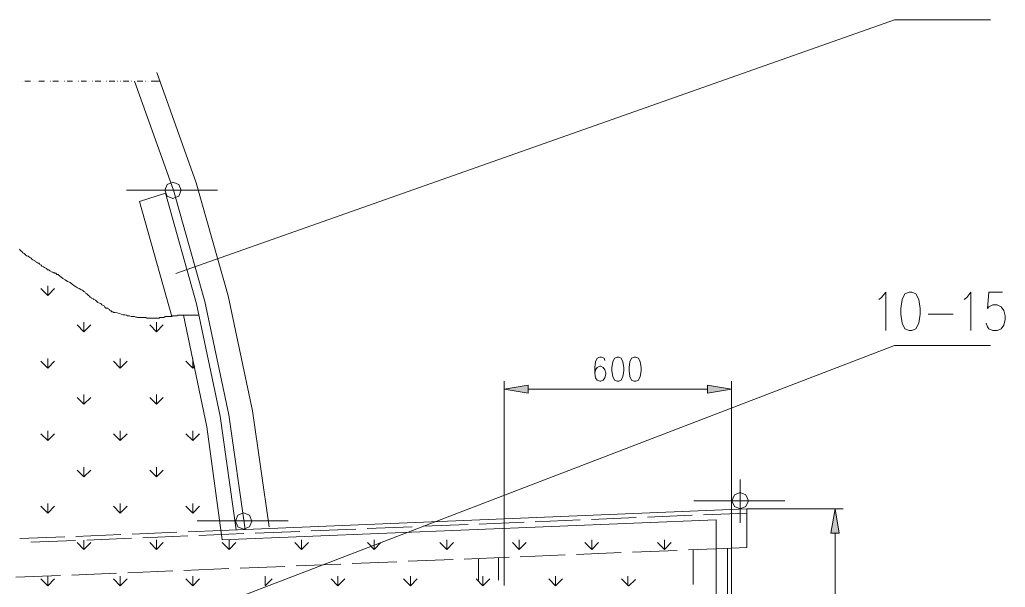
# Model space of a CAD drawing. Header units: millimetres. Extents: x 0 to 829, y 0 to 586.
# Drawn here: x 443 to 544, y 105.2 to 163.3 of the extents above; entities that cross this region are included whole.
import ezdxf

# ---------------------------------------------------------------- set-up
doc = ezdxf.new("R2010")
doc.units = ezdxf.units.MM

msp = doc.modelspace()

# ---------------------------------------------------------------- hatches: boundary and pattern name
h = msp.add_hatch(color=0)
h.dxf.hatch_style = 2
h.paths.add_polyline_path([(495.074222, 125.885222), (492.608306, 125.472472), (495.074222, 125.06325)])
h = msp.add_hatch(color=0)
h.dxf.hatch_style = 2
h.paths.add_polyline_path([(513.450417, 125.885222), (515.916333, 125.472472), (513.450417, 125.06325)])
h = msp.add_hatch(color=0)
h.dxf.hatch_style = 2
h.paths.add_polyline_path([(526.108083, 110.729889), (526.520833, 113.195806), (526.930056, 110.729889)])

# ---------------------------------------------------------------- linework, layer by layer
at = {"color": 0, "lineweight": 0}
for points in [[(532.602722, 163.343167), (458.963889, 137.336389)], [(542.459333, 163.343167), (532.602722, 163.343167)], [(468.517111, 111.361361), (466.823778, 123.271139), (464.333167, 135.039806), (461.055861, 146.614444), (457.005972, 157.945667)], [(443.201778, 157.0355), (443.219417, 157.0355)], [(444.066083, 157.0355), (443.491056, 157.0355)], [(444.355361, 157.0355), (444.373, 157.0355)], [(444.641111, 157.0355), (444.65875, 157.0355)], [(445.505417, 157.0355), (444.930389, 157.0355)], [(445.791167, 157.0355), (445.808806, 157.0355)], [(446.080444, 157.0355), (446.098083, 157.0355)], [(446.941222, 157.0355), (446.366194, 157.0355)], [(447.2305, 157.0355), (447.248139, 157.0355)], [(447.51625, 157.0355), (447.533889, 157.0355)], [(448.380556, 157.0355), (447.805528, 157.0355)], [(448.666306, 157.0355), (448.683944, 157.0355)], [(448.955583, 157.0355), (448.973222, 157.0355)], [(449.816361, 157.0355), (449.241333, 157.0355)], [(450.105639, 157.0355), (450.123278, 157.0355)], [(450.391389, 157.0355), (450.409028, 157.0355)], [(451.255694, 157.0355), (450.680667, 157.0355)], [(451.541444, 157.0355), (451.559083, 157.0355)], [(451.830722, 157.0355), (451.848361, 157.0355)], [(452.6915, 157.0355), (452.116472, 157.0355)], [(452.980778, 157.0355), (452.998417, 157.0355)], [(453.266528, 157.0355), (453.284167, 157.0355)], [(454.130833, 157.0355), (453.555806, 157.0355)], [(454.416583, 157.0355), (454.434222, 157.0355)], [(454.705861, 157.0355), (454.7235, 157.0355)], [(466.065306, 111.096778), (464.396667, 122.84075), (461.941333, 134.450667), (458.706361, 145.866556), (454.712917, 157.0355)], [(455.570167, 157.0355), (454.991611, 157.0355)], [(455.855917, 157.0355), (455.873556, 157.0355)], [(456.145194, 157.0355), (456.162833, 157.0355)], [(457.362278, 157.0355), (456.430944, 157.0355)], [(453.908583, 145.863028), (463.221917, 145.863028)], [(457.884389, 145.549056), (455.245611, 144.698861)], [(465.148083, 111.057972), (463.497083, 122.706694), (461.0735, 134.221361), (457.884389, 145.549056)], [(458.5335, 132.926667), (455.245611, 144.698861)], [(442.930139, 139.812889), (443.050083, 139.692944)], [(443.050083, 139.692944), (443.170028, 139.573)], [(443.170028, 139.573), (443.289972, 139.453056)], [(443.289972, 139.453056), (443.409917, 139.393083)], [(443.409917, 139.393083), (443.649806, 139.153194)], [(443.649806, 139.153194), (443.829722, 139.093222)], [(443.829722, 139.093222), (444.009639, 138.973278)], [(444.009639, 138.973278), (444.129583, 138.913306)], [(444.129583, 138.913306), (444.189556, 138.793361)], [(444.189556, 138.793361), (444.3095, 138.736917)], [(444.3095, 138.736917), (444.489417, 138.616972)], [(444.489417, 138.616972), (444.549389, 138.557)], [(444.549389, 138.557), (444.669333, 138.497028)], [(444.669333, 138.497028), (444.789278, 138.437056)], [(444.789278, 138.437056), (444.84925, 138.377083)], [(444.84925, 138.377083), (444.909222, 138.377083)], [(444.909222, 138.377083), (444.969194, 138.317111)], [(444.969194, 138.317111), (445.029167, 138.257139)], [(445.029167, 138.257139), (445.149111, 138.197167)], [(445.149111, 138.197167), (445.209083, 138.077222)], [(445.209083, 138.077222), (445.389, 138.01725)], [(445.389, 138.01725), (445.508944, 137.957278)], [(445.508944, 137.957278), (445.688861, 137.837333)], [(445.688861, 137.837333), (445.808806, 137.717389)], [(445.808806, 137.717389), (445.92875, 137.717389)], [(445.92875, 137.717389), (446.048694, 137.597444)], [(446.048694, 137.597444), (446.285056, 137.4775)], [(446.285056, 137.4775), (446.345028, 137.4775)], [(446.345028, 137.4775), (446.464972, 137.417528)], [(446.464972, 137.417528), (446.524944, 137.357556)], [(446.524944, 137.357556), (446.644889, 137.357556)], [(446.644889, 137.357556), (446.764833, 137.237611)], [(446.764833, 137.237611), (446.884778, 137.237611)], [(446.884778, 137.237611), (446.94475, 137.177639)], [(446.94475, 137.177639), (447.064694, 137.057694)], [(447.064694, 137.057694), (447.184639, 136.997722)], [(447.184639, 136.997722), (447.364556, 136.817806)], [(447.364556, 136.817806), (447.604444, 136.697861)], [(447.604444, 136.697861), (447.844333, 136.517944)], [(447.844333, 136.517944), (448.144194, 136.398)], [(448.144194, 136.398), (448.324111, 136.221611)], [(445.822917, 135.078611), (445.124417, 135.777111)], [(445.822917, 135.078611), (445.822917, 136.066389)], [(445.822917, 135.078611), (446.517889, 135.777111)], [(448.324111, 136.221611), (448.504028, 136.101667)], [(448.504028, 136.101667), (448.683944, 135.981722)], [(448.683944, 135.981722), (448.863861, 135.861778)], [(448.863861, 135.861778), (449.043778, 135.801806)], [(449.043778, 135.801806), (449.223694, 135.681861)], [(449.223694, 135.681861), (449.343639, 135.621889)], [(449.343639, 135.621889), (449.463583, 135.561917)], [(449.463583, 135.561917), (449.523556, 135.501944)], [(449.523556, 135.501944), (449.583528, 135.441972)], [(449.583528, 135.441972), (449.6435, 135.441972)], [(449.6435, 135.441972), (449.703472, 135.322028)], [(531.015222, 134.665861), (531.293917, 134.856361), (531.71725, 135.417278), (531.71725, 131.473222)], [(539.746472, 134.665861), (540.028694, 134.856361), (540.452028, 135.417278), (540.452028, 131.473222)], [(543.690528, 135.417278), (542.282944, 135.417278), (542.141833, 133.727472), (542.282944, 133.914444), (542.70275, 134.104944), (543.126083, 134.104944), (543.549417, 133.914444), (543.831639, 133.5405), (543.97275, 132.976056), (543.97275, 132.602111), (543.831639, 132.037667), (543.549417, 131.663722), (543.126083, 131.473222), (542.70275, 131.473222), (542.282944, 131.663722), (542.141833, 131.850694), (542.000722, 132.224639)], [(449.703472, 135.322028), (449.823417, 135.262056)], [(449.823417, 135.262056), (449.943361, 135.142111)], [(449.943361, 135.142111), (450.003333, 135.082139)], [(450.003333, 135.082139), (450.123278, 135.022167)], [(450.123278, 135.022167), (450.18325, 134.902222)], [(450.18325, 134.902222), (450.303194, 134.84225)], [(450.303194, 134.84225), (450.363167, 134.782278)], [(450.363167, 134.782278), (450.483111, 134.722306)], [(450.483111, 134.722306), (450.539556, 134.662333)], [(450.539556, 134.662333), (450.719472, 134.602361)], [(450.719472, 134.602361), (450.839417, 134.482417)], [(450.839417, 134.482417), (450.959361, 134.362472)], [(450.959361, 134.362472), (451.139278, 134.3025)], [(451.139278, 134.3025), (451.259222, 134.242528)], [(451.259222, 134.242528), (451.379167, 134.122583)], [(451.379167, 134.122583), (451.499111, 134.062611)], [(451.499111, 134.062611), (451.619056, 134.002639)], [(451.619056, 134.002639), (451.679028, 133.886222)], [(451.679028, 133.886222), (451.798972, 133.766278)], [(451.798972, 133.766278), (451.978889, 133.766278)], [(451.978889, 133.766278), (452.038861, 133.706306)], [(452.038861, 133.706306), (452.158806, 133.646333)], [(452.158806, 133.646333), (452.158806, 133.586361)], [(452.158806, 133.586361), (452.338722, 133.526389)], [(452.338722, 133.526389), (452.338722, 133.466417)], [(452.338722, 133.466417), (452.398694, 133.406444)], [(452.398694, 133.406444), (452.518639, 133.406444)], [(452.518639, 133.406444), (452.578611, 133.346472)], [(452.578611, 133.346472), (452.698556, 133.346472)], [(452.698556, 133.346472), (452.938444, 133.2865)], [(449.541194, 131.360333), (449.541194, 132.348111)], [(452.938444, 133.2865), (453.178333, 133.226528)], [(453.178333, 133.226528), (453.35825, 133.166556)], [(453.35825, 133.166556), (453.538167, 133.106583)], [(453.538167, 133.106583), (453.718083, 133.106583)], [(453.718083, 133.106583), (453.898, 133.046611)], [(453.898, 133.046611), (454.017944, 132.986639)], [(454.017944, 132.986639), (454.197861, 132.986639)], [(454.197861, 132.986639), (454.377778, 132.926667)], [(454.377778, 132.926667), (454.737611, 132.926667)], [(454.737611, 132.926667), (454.854028, 132.866694)], [(454.854028, 132.866694), (454.973972, 132.866694)], [(454.973972, 132.866694), (455.033944, 132.806722)], [(455.033944, 132.806722), (455.873556, 132.806722)], [(455.873556, 132.806722), (455.9935, 132.74675)], [(455.9935, 132.74675), (457.252917, 132.74675)], [(456.974222, 131.360333), (456.974222, 132.348111)], [(457.252917, 132.74675), (457.312889, 132.806722)], [(457.312889, 132.806722), (457.732694, 132.806722)], [(457.732694, 132.806722), (457.792667, 132.866694)], [(457.792667, 132.866694), (457.852639, 132.926667)], [(457.852639, 132.926667), (458.572306, 132.926667)], [(458.572306, 132.926667), (458.632278, 132.986639)], [(458.632278, 132.986639), (459.052083, 132.986639)], [(459.052083, 132.986639), (459.172028, 133.046611)], [(459.172028, 133.046611), (461.35925, 133.046611)], [(463.715806, 110.038444), (462.12125, 121.609556), (459.747056, 133.046611)], [(536.084639, 133.163028), (538.621111, 133.163028)], [(449.541194, 131.360333), (448.842694, 132.058833)], [(449.541194, 131.360333), (450.236167, 132.058833)], [(456.974222, 131.360333), (456.27925, 132.058833)], [(456.974222, 131.360333), (457.672722, 132.058833)], [(532.602722, 129.956278), (461.331028, 102.570139)], [(542.459333, 129.956278), (532.602722, 129.956278)], [(445.822917, 127.642056), (445.124417, 128.340556)], [(445.822917, 127.642056), (445.822917, 128.629833)], [(445.822917, 127.642056), (446.517889, 128.340556)], [(453.255944, 127.642056), (452.560972, 128.340556)], [(453.255944, 127.642056), (453.255944, 128.629833)], [(453.255944, 127.642056), (453.954444, 128.340556)], [(460.6925, 127.642056), (459.997528, 128.340556)], [(460.6925, 127.642056), (460.6925, 128.629833)], [(502.941167, 128.407583), (502.852972, 128.643944), (502.591917, 128.760361), (502.415528, 128.760361), (502.150944, 128.643944), (501.974556, 128.291167), (501.886361, 127.705556), (501.886361, 127.116417), (501.974556, 126.647222), (502.150944, 126.414389), (502.415528, 126.294444), (502.503722, 126.294444), (502.764778, 126.414389), (502.941167, 126.647222), (503.029361, 127), (503.029361, 127.116417), (502.941167, 127.469194), (502.764778, 127.705556), (502.503722, 127.821972), (502.415528, 127.821972), (502.150944, 127.705556), (501.974556, 127.469194), (501.886361, 127.116417)], [(460.6925, 127.642056), (460.921806, 127.871361)], [(492.608306, 108.232222), (492.608306, 126.294444)], [(515.916333, 109.184722), (515.916333, 126.294444)], [(495.074222, 125.472472), (513.450417, 125.472472)], [(449.541194, 123.923778), (448.842694, 124.622278)], [(449.541194, 123.923778), (449.541194, 124.911556)], [(449.541194, 123.923778), (450.236167, 124.622278)], [(456.974222, 123.923778), (456.27925, 124.622278)], [(456.974222, 123.923778), (456.974222, 124.911556)], [(456.974222, 123.923778), (457.672722, 124.622278)], [(445.822917, 120.2055), (445.124417, 120.904)], [(445.822917, 120.2055), (445.822917, 121.193278)], [(445.822917, 120.2055), (446.517889, 120.904)], [(453.255944, 120.2055), (452.560972, 120.904)], [(453.255944, 120.2055), (453.255944, 121.193278)], [(453.255944, 120.2055), (453.954444, 120.904)], [(460.6925, 120.2055), (459.997528, 120.904)], [(460.6925, 120.2055), (460.6925, 121.193278)], [(460.6925, 120.2055), (461.391, 120.904)], [(449.541194, 116.487222), (448.842694, 117.185722)], [(449.541194, 116.487222), (449.541194, 117.475)], [(449.541194, 116.487222), (450.236167, 117.185722)], [(456.974222, 116.487222), (456.27925, 117.185722)], [(456.974222, 116.487222), (456.974222, 117.475)], [(456.974222, 116.487222), (457.672722, 117.185722)], [(516.805333, 116.229694), (516.805333, 111.784694)], [(445.822917, 112.768944), (445.124417, 113.467444)], [(445.822917, 112.768944), (445.822917, 113.756722)], [(445.822917, 112.768944), (446.517889, 113.467444)], [(453.255944, 112.768944), (452.560972, 113.467444)], [(453.255944, 112.768944), (453.255944, 113.756722)], [(453.255944, 112.768944), (453.954444, 113.467444)], [(460.6925, 112.768944), (459.997528, 113.467444)], [(460.6925, 112.768944), (460.6925, 113.756722)], [(460.6925, 112.768944), (461.391, 113.467444)], [(463.6135, 110.994472), (517.49325, 113.195806)], [(512.053417, 114.046), (521.36675, 114.046)], [(517.49325, 113.195806), (527.342806, 113.195806)], [(517.49325, 109.248222), (517.49325, 113.195806)], [(501.551222, 112.123361), (506.147917, 112.310333)], [(507.297972, 112.356194), (511.894667, 112.546694)], [(513.044722, 112.592556), (517.510889, 112.776)], [(461.154639, 111.964611), (470.467972, 111.964611)], [(463.715806, 110.038444), (514.328833, 112.098667)], [(472.821, 110.948611), (477.417694, 111.139111)], [(478.56775, 111.184972), (483.164444, 111.371944)], [(484.3145, 111.417806), (488.911194, 111.608306)], [(490.057722, 111.654167), (494.657944, 111.841139)], [(495.804472, 111.887), (500.401167, 112.0775)], [(514.328833, 112.098667), (514.328833, 100.813306)], [(442.972472, 110.154861), (447.569167, 110.341833)], [(448.719222, 110.387694), (453.315917, 110.574667)], [(449.834, 110.01375), (454.430694, 110.200722)], [(454.465972, 110.620528), (459.062667, 110.811028)], [(455.58075, 110.246583), (460.177444, 110.433556)], [(460.209194, 110.856889), (463.6135, 110.994472)], [(461.3275, 110.482944), (465.924194, 110.669917)], [(467.07425, 110.715778), (471.670944, 110.90275)], [(526.520833, 110.729889), (526.520833, 94.622056)], [(444.08725, 109.777389), (448.683944, 109.964361)], [(449.541194, 109.050667), (448.842694, 109.749167)], [(449.541194, 109.050667), (449.541194, 109.999639)], [(449.541194, 109.050667), (450.236167, 109.749167)], [(456.974222, 109.050667), (456.27925, 109.749167)], [(456.974222, 109.050667), (456.974222, 110.038444)], [(456.974222, 109.050667), (457.672722, 109.749167)], [(464.410778, 109.050667), (463.715806, 109.749167)], [(464.410778, 109.050667), (464.410778, 110.038444)], [(464.410778, 109.050667), (465.109278, 109.749167)], [(471.847333, 109.050667), (471.152361, 109.749167)], [(471.847333, 109.050667), (471.847333, 110.038444)], [(471.847333, 109.050667), (472.545833, 109.749167)], [(479.283889, 109.050667), (478.588917, 109.749167)], [(479.283889, 109.050667), (479.283889, 110.038444)], [(479.283889, 109.050667), (479.982389, 109.749167)], [(486.720444, 109.050667), (486.021944, 109.749167)], [(486.720444, 109.050667), (486.720444, 110.038444)], [(486.720444, 109.050667), (487.418944, 109.749167)], [(494.157, 109.050667), (493.4585, 109.749167)], [(494.157, 109.050667), (494.157, 110.038444)], [(494.157, 109.050667), (494.8555, 109.749167)], [(501.593556, 109.050667), (500.895056, 109.749167)], [(501.593556, 109.050667), (501.593556, 110.038444)], [(501.593556, 109.050667), (502.288528, 109.749167)], [(509.030111, 109.050667), (508.331611, 109.749167)], [(509.030111, 109.050667), (509.030111, 110.038444)], [(509.030111, 109.050667), (509.725083, 109.749167)], [(511.506611, 109.004806), (514.328833, 109.117694)], [(514.328833, 109.117694), (517.49325, 109.248222)], [(515.496528, 104.23525), (515.496528, 109.184722)], [(515.916333, 75.134611), (515.916333, 109.184722)], [(488.519611, 108.066417), (493.116306, 108.253389)], [(489.980111, 105.896833), (489.980111, 108.126389)], [(492.019167, 105.896833), (492.019167, 108.207528)], [(492.608306, 105.3465), (492.608306, 108.232222)], [(494.266361, 108.29925), (498.863056, 108.486222)], [(500.013111, 108.535611), (504.609806, 108.722583)], [(505.759861, 108.768444), (510.356556, 108.955417)], [(511.972278, 105.438222), (511.972278, 109.022444)], [(459.789389, 106.891667), (464.386083, 107.078639)], [(465.536139, 107.128028), (470.132833, 107.315)], [(471.282889, 107.360861), (475.879583, 107.547833)], [(477.029639, 107.597222), (481.626333, 107.784194)], [(482.772861, 107.830056), (487.373083, 108.017028)], [(442.549139, 106.189639), (447.145833, 106.376611)], [(445.822917, 105.332389), (445.822917, 106.320167)], [(448.295889, 106.422472), (452.892583, 106.609444)], [(453.255944, 105.332389), (453.255944, 106.320167)], [(454.042639, 106.658833), (458.639333, 106.845806)], [(460.6925, 105.332389), (460.6925, 106.320167)], [(468.129056, 105.332389), (468.129056, 106.320167)], [(475.565611, 105.332389), (475.565611, 106.320167)], [(483.002167, 105.332389), (483.002167, 106.320167)], [(490.428139, 105.332389), (490.428139, 106.320167)], [(497.875278, 105.332389), (497.875278, 106.320167)], [(505.280083, 105.332389), (505.280083, 106.320167)], [(445.822917, 105.332389), (445.124417, 106.030889)], [(445.822917, 105.332389), (446.517889, 106.030889)], [(453.255944, 105.332389), (452.560972, 106.030889)], [(453.255944, 105.332389), (453.954444, 106.030889)], [(460.6925, 105.332389), (459.997528, 106.030889)], [(460.6925, 105.332389), (461.391, 106.030889)], [(468.129056, 105.332389), (468.827556, 106.030889)], [(475.565611, 105.332389), (474.870639, 106.030889)], [(475.565611, 105.332389), (476.264111, 106.030889)], [(483.002167, 105.332389), (482.303667, 106.030889)], [(483.002167, 105.332389), (483.700667, 106.030889)], [(490.438722, 105.332389), (489.740222, 106.030889)], [(490.438722, 105.332389), (491.137222, 106.030889)], [(497.875278, 105.332389), (497.176778, 106.030889)], [(497.875278, 105.332389), (498.573778, 106.030889)], [(505.329472, 105.350028), (504.630972, 106.048528)], [(505.36475, 105.283), (506.059722, 105.977972)]]:
    msp.add_lwpolyline(points, dxfattribs=at)
for points in [[(457.817361, 145.8595), (458.064306, 146.455694), (458.656972, 146.702639), (459.253167, 146.455694), (459.500111, 145.8595), (459.253167, 145.263306), (458.656972, 145.019889), (458.064306, 145.263306)], [(534.112611, 135.417278), (533.689278, 135.230306), (533.407056, 134.665861), (533.265944, 133.727472), (533.265944, 133.163028), (533.407056, 132.224639), (533.689278, 131.663722), (534.112611, 131.473222), (534.394833, 131.473222), (534.818167, 131.663722), (535.096861, 132.224639), (535.237972, 133.163028), (535.237972, 133.727472), (535.096861, 134.665861), (534.818167, 135.230306), (534.394833, 135.417278)], [(504.175889, 128.760361), (503.911306, 128.643944), (503.734917, 128.291167), (503.646722, 127.705556), (503.646722, 127.352778), (503.734917, 126.763639), (503.911306, 126.414389), (504.175889, 126.294444), (504.352278, 126.294444), (504.613333, 126.414389), (504.789722, 126.763639), (504.877917, 127.352778), (504.877917, 127.705556), (504.789722, 128.291167), (504.613333, 128.643944), (504.352278, 128.760361)], [(505.93625, 128.760361), (505.671667, 128.643944), (505.495278, 128.291167), (505.407083, 127.705556), (505.407083, 127.352778), (505.495278, 126.763639), (505.671667, 126.414389), (505.93625, 126.294444), (506.112639, 126.294444), (506.377222, 126.414389), (506.550083, 126.763639), (506.638278, 127.352778), (506.638278, 127.705556), (506.550083, 128.291167), (506.377222, 128.643944), (506.112639, 128.760361)], [(495.074222, 125.885222), (492.608306, 125.472472), (495.074222, 125.06325)], [(513.450417, 125.885222), (515.916333, 125.472472), (513.450417, 125.06325)], [(515.958667, 114.042472), (516.205611, 114.638667), (516.801806, 114.885611), (517.394472, 114.638667), (517.641417, 114.042472), (517.394472, 113.446278), (516.801806, 113.202861), (516.205611, 113.446278)], [(526.108083, 110.729889), (526.520833, 113.195806), (526.930056, 110.729889)], [(465.059889, 111.961083), (465.306833, 112.557278), (465.903028, 112.800694), (466.495694, 112.557278), (466.742639, 111.961083), (466.495694, 111.364889), (465.903028, 111.121472), (465.306833, 111.364889)]]:
    msp.add_lwpolyline(points, close=True, dxfattribs=at)

doc.saveas('drawing.dxf')
